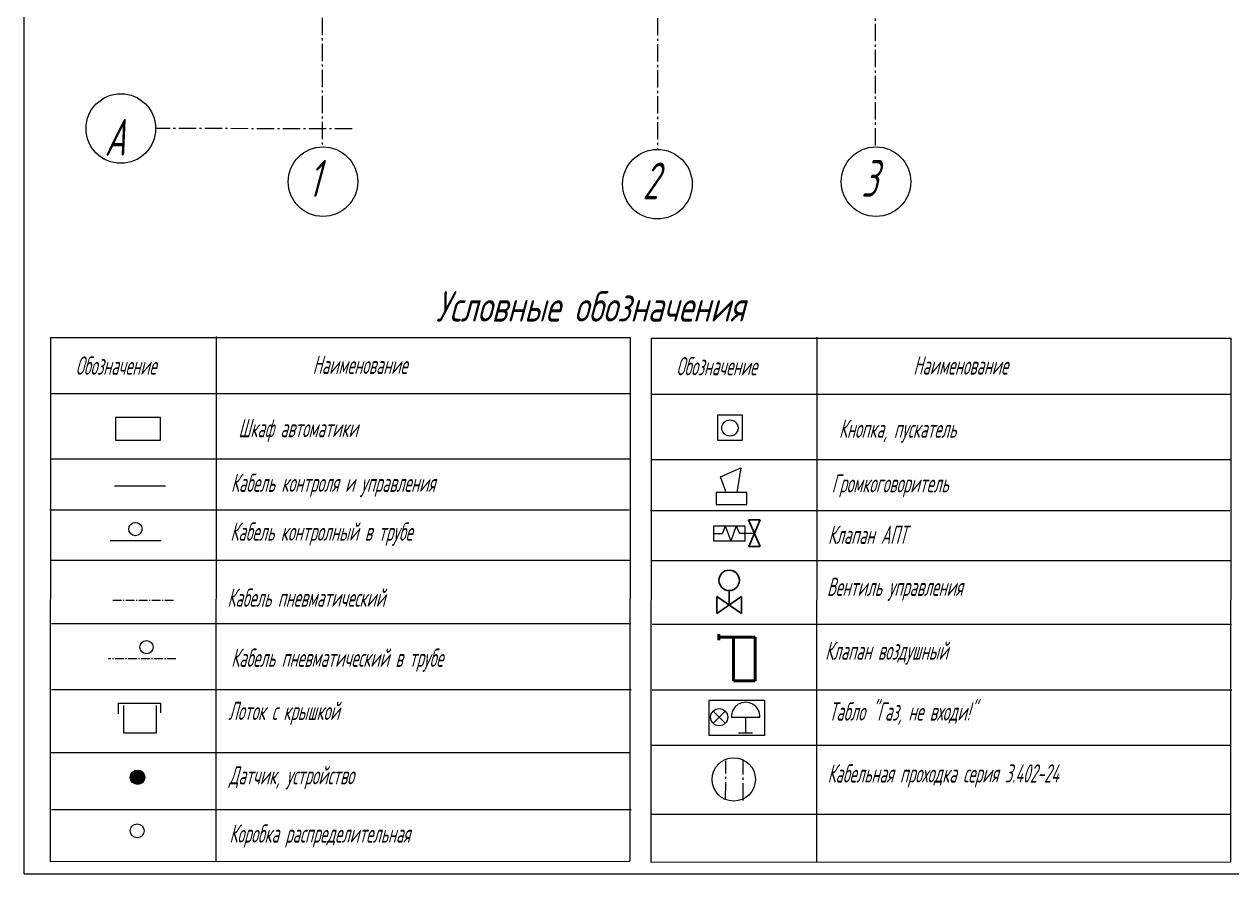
# Model space of a CAD drawing. Header units: millimetres. Extents: x -680 to 9204, y -4430 to 7779.
# Drawn here: x 4777 to 5334, y -3408 to -3016 of the extents above; entities that cross this region are included whole.
import ezdxf

# ---------------------------------------------------------------- set-up
doc = ezdxf.new("R2010")
doc.units = ezdxf.units.MM
doc.linetypes.add('gost6', pattern=[12, 8, -1.5, 1, -1.5])
for name, color, linetype, lineweight in [('Арматура', 1, 'Continuous', 25), ('Датчики', 31, 'Continuous', 50), ('лампа', 6, 'Continuous', 50), ('оборудование', 7, 'Continuous', 40), ('Первичник', 210, 'Continuous', 25), ('Пн.кабель', 4, 'Continuous', 50), ('Рамка толстая', 7, 'Continuous', 60), ('Эл.кабель', 2, 'Continuous', 50), ('ЭлектрооБорудование (Вновь)', 160, 'Continuous', 60)]:
    doc.layers.add(name, color=color, linetype=linetype, lineweight=lineweight)
doc.layers.add('Осевая', color=130, linetype='gost6')
doc.styles.add('GOST', font='GOST.shx', dxfattribs={"oblique": 15, "height": 3.5})
doc.styles.add('gost shx', font='gost.shx', dxfattribs={"oblique": 15})
doc.styles.add('Simplex', font='simplex.shx', dxfattribs={"width": 0.7, "oblique": 15})

# ---------------------------------------------------------------- blocks, each defined once
blk = doc.blocks.new('Конечник')
at = {"layer": 'оборудование', "color": 0}
for p, q in [((8067.69, -7992.4), (8068.54, -7992.4)), ((8068.12, -7997.4), (8068.12, -7992.4)), ((8068.12, -7994.4), (8074.12, -7994.4)), ((8074.12, -7994.4), (8074.12, -7997.4)), ((8074.12, -7997.4), (8068.12, -7997.4))]:
    blk.add_line(p, q, dxfattribs=at)
blk = doc.blocks.new('В1')
for p, q in [((6.96, -1.54), (0, 1.54)), ((0, 1.54), (0, -1.54)), ((6.96, 1.4), (0, -1.54)), ((6.96, 1.4), (6.96, -1.54))]:
    blk.add_line(p, q)
blk = doc.blocks.new('A$C1EE30751')
at = {"layer": 'Арматура', "linetype": 'ByBlock'}
for p, q in [((2.43, 2.83), (2.43, 0)), ((4.84, -1.65), (0, 1.68)), ((0, 1.68), (0, -1.68)), ((0, -1.68), (4.84, 1.66)), ((4.84, 1.66), (4.84, -1.65))]:
    blk.add_line(p, q, dxfattribs=at)
blk.add_circle((2.43, 4.83), 2, dxfattribs=at)

msp = doc.modelspace()

# ---------------------------------------------------------------- hatches: boundary and pattern name
at = {"layer": 'Первичник', "lineweight": 20}
h = msp.add_hatch(color=256, dxfattribs=at)
edge = h.paths.add_edge_path()
edge.add_arc((4829.636, -3363.39), 3.36, 0, 360)

# ---------------------------------------------------------------- linework, layer by layer
at = {"lineweight": 20}
for p, q in [((4789.495, -3160.548), (4789.384, -3402.283)), ((4865.854, -3160.092), (4865.735, -3402.211)), ((5056.703, -3160.548), (5056.644, -3402.133)), ((5066.445, -3160.82), (5066.334, -3402.554)), ((5142.805, -3160.363), (5142.685, -3402.483)), ((5333.653, -3160.82), (5333.594, -3402.404)), ((5095.378, -3250.934), (5099.353, -3250.934)), ((5100.622, -3247.389), (5099.353, -3250.934)), ((5100.622, -3247.389), (5103.16, -3254.478)), ((5105.698, -3247.389), (5103.16, -3254.478)), ((5105.698, -3247.389), (5107.133, -3250.934)), ((5114.041, -3250.934), (5107.133, -3250.934)), ((4820.898, -3334.099), (4820.898, -3329.233)), ((4820.898, -3329.233), (4840.249, -3329.233)), ((4840.249, -3329.233), (4840.249, -3333.72)), ((4823.188, -3330.283), (4823.188, -3342.883)), ((4838.308, -3342.883), (4838.308, -3330.283)), ((4823.188, -3342.883), (4838.308, -3342.883))]:
    msp.add_line(p, q, dxfattribs=at)
at = {"color": 7, "lineweight": 20}
for p, q in [((5098.472, -3224.771), (5107.753, -3220.623)), ((5107.753, -3220.623), (5105.932, -3231.998)), ((5100.863, -3231.597), (5098.472, -3224.771))]:
    msp.add_line(p, q, dxfattribs=at)
at = {"lineweight": 20, "ltscale": 0.2}
for p, q in [((5100.613, -3332.879), (5095.016, -3338.476)), ((5095.016, -3332.879), (5100.613, -3338.476)), ((5103.389, -3335.699), (5116.58, -3335.699)), ((5109.984, -3335.699), (5109.984, -3343.086)), ((5113.21, -3343.086), (5106.759, -3343.086))]:
    msp.add_line(p, q, dxfattribs=at)
at = {"color": 1, "linetype": 'gost6', "lineweight": 20}
for p, q in [((5100.762, -3373.675), (5100.831, -3355.75)), ((5108.793, -3374.059), (5108.875, -3355.519))]:
    msp.add_line(p, q, dxfattribs=at)
at = {"lineweight": 20}
for points in [[(4789.495, -3160.548), (5056.703, -3160.548)], [(5066.445, -3160.82), (5333.653, -3160.82)], [(4789.495, -3186.379), (5056.703, -3186.379)], [(5066.445, -3186.65), (5333.653, -3186.65)], [(4789.384, -3402.283), (5056.644, -3402.133)], [(5066.334, -3402.554), (5333.594, -3402.404)]]:
    msp.add_lwpolyline(points, dxfattribs=at)
at = {"color": 3, "lineweight": 20}
msp.add_lwpolyline([(5108.491, -3196.444), (5096.959, -3196.444), (5096.959, -3207.975), (5108.491, -3207.975)], close=True, dxfattribs=at)
at = {"color": 5, "lineweight": 20}
for points in [[(4789.495, -3216.554), (5056.703, -3216.554)], [(5066.445, -3216.826), (5333.653, -3216.826)], [(4789.14, -3240.038), (5056.348, -3240.038)], [(5066.091, -3240.31), (5333.299, -3240.31)], [(4789.849, -3263.194), (5057.057, -3263.194)], [(5066.799, -3263.466), (5334.007, -3263.466)], [(4789.884, -3292.496), (5057.092, -3292.496)], [(5066.834, -3292.767), (5334.042, -3292.767)], [(4789.962, -3322.841), (5057.17, -3322.841)], [(5066.912, -3323.112), (5334.12, -3323.112)], [(4789.495, -3352.029), (5056.703, -3352.029)], [(5066.445, -3348.575), (5333.653, -3348.575)], [(4789.973, -3378.18), (5057.181, -3378.18)], [(5066.263, -3380.431), (5333.471, -3380.431)]]:
    msp.add_lwpolyline(points, dxfattribs=at)
at = {"color": 7, "lineweight": 20}
msp.add_lwpolyline([(5096.412, -3237.643), (5110.524, -3237.643), (5110.524, -3231.998), (5096.412, -3231.998)], close=True, dxfattribs=at)
at = {"lineweight": 20}
msp.add_lwpolyline([(5109.558, -3247.389), (5109.558, -3254.478), (5095.378, -3254.478), (5095.378, -3247.389)], close=True, dxfattribs=at)
at = {"lineweight": 20, "ltscale": 0.2}
msp.add_lwpolyline([(5118.662, -3344.183), (5093.156, -3344.183), (5093.156, -3327.85), (5118.662, -3327.85)], close=True, dxfattribs=at)
at = {"lineweight": 20}
for centre in [(4821.908, -3064.208), (4915.104, -3088.724), (5170.104, -3088.724), (5069.312, -3089.885)]:
    msp.add_circle(centre, 16.043, dxfattribs=at)
at = {"color": 7, "lineweight": 20}
msp.add_circle((5102.732, -3202.297), 3.746, dxfattribs=at)
at = {"color": 2, "lineweight": 20}
msp.add_circle((4828.621, -3248.926), 3.048, dxfattribs=at)
at = {"color": 4, "lineweight": 20}
msp.add_circle((4833.766, -3303.409), 3.048, dxfattribs=at)
at = {"lineweight": 20, "ltscale": 0.2}
msp.add_circle((5097.794, -3335.699), 3.957, dxfattribs=at)
at = {"color": 1, "lineweight": 20}
msp.add_circle((4829.419, -3388.091), 3.222, dxfattribs=at)
at = {"lineweight": 20, "ltscale": 0.2}
msp.add_arc((5109.991, -3335.399), 6.596, 357.39365, 182.60635, dxfattribs=at)
at = {"layer": 'лампа', "color": 5, "lineweight": 20}
msp.add_circle((5104.486, -3364.36), 10, dxfattribs=at)
at = {"layer": 'Осевая', "color": 5, "lineweight": 20}
for p, q in [((4914.675, -2941.108), (4914.669, -3072.71)), ((5069.428, -2965.338), (5069.409, -3073.977)), ((5169.675, -2967.988), (5169.675, -3072.696)), ((4928.604, -3064.353), (4837.951, -3064.208))]:
    msp.add_line(p, q, dxfattribs=at)
at = {"layer": 'Первичник', "lineweight": 20}
msp.add_circle((4829.636, -3363.39), 3.36, dxfattribs=at)
at = {"layer": 'Пн.кабель', "linetype": 'gost6', "lineweight": 20, "ltscale": 0.5}
for p, q in [((4818.181, -3281.773), (4846.456, -3281.773)), ((4847.325, -3308.782), (4816.203, -3308.711))]:
    msp.add_line(p, q, dxfattribs=at)
at = {"layer": 'Рамка толстая', "color": 18, "lineweight": 20, "true_color": 0x000000}
for q in [(4777.325, -2439.296), (6110.45, -3407.921)]:
    msp.add_line((4777.325, -3407.921), q, dxfattribs=at)
at = {"layer": 'Эл.кабель', "lineweight": 20}
for p, q in [((4842.554, -3229.068), (4819.026, -3229.068)), ((4840.535, -3254.371), (4817.007, -3254.371))]:
    msp.add_line(p, q, dxfattribs=at)
at = {"layer": 'ЭлектрооБорудование (Вновь)', "lineweight": 20, "ltscale": 10}
for p, q in [((4819.396, -3197.52), (4819.389, -3207.92)), ((4840.196, -3197.533), (4819.396, -3197.52)), ((4840.189, -3207.933), (4840.196, -3197.533)), ((4819.389, -3207.92), (4840.189, -3207.933))]:
    msp.add_line(p, q, dxfattribs=at)

# ---------------------------------------------------------------- block references
at = {"lineweight": 20, "xscale": -2.351999999999999, "yscale": 2.351999999999999, "zscale": 2.351999999999999}
msp.add_blockref('A$C1EE30751', (5108.116, -3283.933), dxfattribs=at)
at = {"layer": 'Арматура', "lineweight": 20, "xscale": -1.772462245770148, "yscale": 1.772462245770148, "zscale": 1.772462245770148, "rotation": 90}
msp.add_blockref('В1', (5113.981, -3244.63), dxfattribs=at)
at = {"layer": 'Датчики', "lineweight": 20, "xscale": -3.36, "yscale": 3.36, "zscale": 3.36, "rotation": 90}
msp.add_blockref('Конечник', (-21756.82, 23810.072), dxfattribs=at)

# ---------------------------------------------------------------- texts
at = {"lineweight": 20, "oblique": 15}
for s, height, style, width, p in [('А', 17, 'Simplex', 0.6, (4814.402, -3076.733)), ('1', 17, 'Simplex', 0.6, (4908.254, -3095.707)), ('3', 17, 'Simplex', 0.6, (5163.254, -3095.707)), ('2', 17, 'Simplex', 0.6, (5062.463, -3096.868)), ('Условные обозначения', 14.04, 'Simplex', 0.7, (4967.184, -3153.246)), ('Обозначение', 8.424, 'GOST', 0.7, (4801.057, -3177.75)), ('Наименование', 8.424, 'GOST', 0.7, (4910.363, -3177.396)), ('Обозначение', 8.424, 'GOST', 0.7, (5078.008, -3178.021)), ('Наименование', 8.424, 'GOST', 0.7, (5187.313, -3177.667)), ('Шкаф автоматики', 8.424, 'GOST', 0.7, (4876.106, -3206.56)), ('Кнопка, пускатель', 8.424, 'GOST', 0.7, (5153.056, -3206.831)), ('Кабель контроля и управления', 8.424, 'GOST', 0.7, (4872.692, -3231.781)), ('Громкоговоритель', 8.424, 'GOST', 0.7, (5149.643, -3232.053)), ('Кабель контролный в трубе', 8.424, 'GOST', 0.7, (4872.413, -3254.301)), ('Клапан АПТ', 8.424, 'GOST', 0.7, (5147.982, -3255.758)), ('Вентиль управления', 8.424, 'GOST', 0.7, (5147.48, -3279.757)), ('Кабель пневматический', 8.424, 'GOST', 0.7, (4871.032, -3284.762)), ('Клапан воздушный', 8.424, 'GOST', 0.7, (5146.627, -3309.201)), ('Кабель пневматический в трубе', 8.424, 'GOST', 0.7, (4872.785, -3312.468)), ('Лоток с крышкой', 8.424, 'GOST', 0.7, (4871.45, -3336.998)), ('Табло "Газ, не входи!"', 8.424, 'GOST', 0.7, (5148.401, -3337.27)), ('Кабельная проходка серия 3.402-24', 8.424, 'GOST', 0.7, (5147.758, -3365.812)), ('Коробка распределительная', 8.424, 'GOST', 0.7, (4871.964, -3393.53))]:
    msp.add_text(s, height=height, dxfattribs=dict(at, style=style, width=width)).set_placement(p)
at = {"linetype": 'Continuous', "lineweight": 20, "style": 'gost shx', "oblique": 15, "width": 0.7}
msp.add_text('Датчик, устройство', height=8.424, dxfattribs=at).set_placement((4871.807, -3366.678))

doc.saveas('drawing.dxf')
